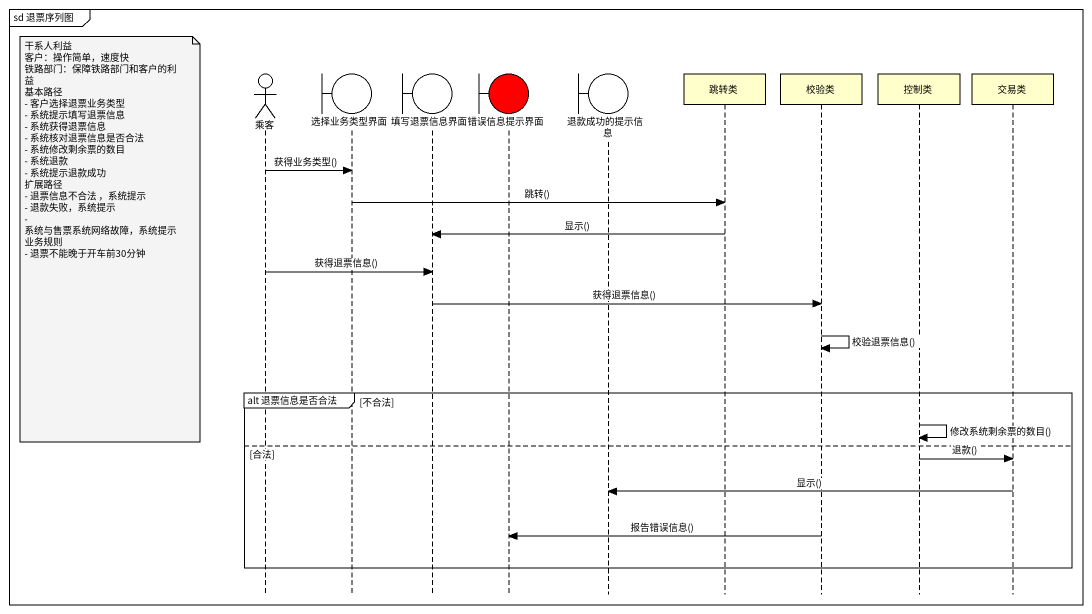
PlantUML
@startuml
mainframe sd 退票序列图
hide footbox
actor 乘客
boundary 选择业务类型界面
boundary 填写退票信息界面
boundary 错误信息提示界面 #FF0000
boundary 退款成功的提示信息
participant 跳转类
participant 校验类
participant 控制类
participant 交易类

乘客 -> 选择业务类型界面 : 获得业务类型()
选择业务类型界面 -> 跳转类 : 跳转()
跳转类 -> 填写退票信息界面 : 显示()
note left of 乘客
  干系人利益
  客户：操作简单，速度快
  铁路部门：保障铁路部门和客户的利益
  基本路径
  - 客户选择退票业务类型
  - 系统提示填写退票信息
  - 系统获得退票信息
  - 系统核对退票信息是否合法
  - 系统修改剩余票的数目
  - 系统退款
  - 系统提示退款成功
  扩展路径
  - 退票信息不合法 ，系统提示
  - 退款失败，系统提示
  - 系统与售票系统网络故障，系统提示
  业务规则
  - 退票不能晚于开车前30分钟
end note
乘客 -> 填写退票信息界面 : 获得退票信息()
填写退票信息界面 -> 校验类 : 获得退票信息()
校验类 -> 校验类 : 校验退票信息()
group alt 退票信息是否合法 [不合法]
  控制类 -> 控制类 : 修改系统剩余票的数目()
else 合法
  控制类 -> 交易类 : 退款()
  交易类 -> 退款成功的提示信息 : 显示()
  校验类 -> 错误信息提示界面 : 报告错误信息()
end
@enduml
